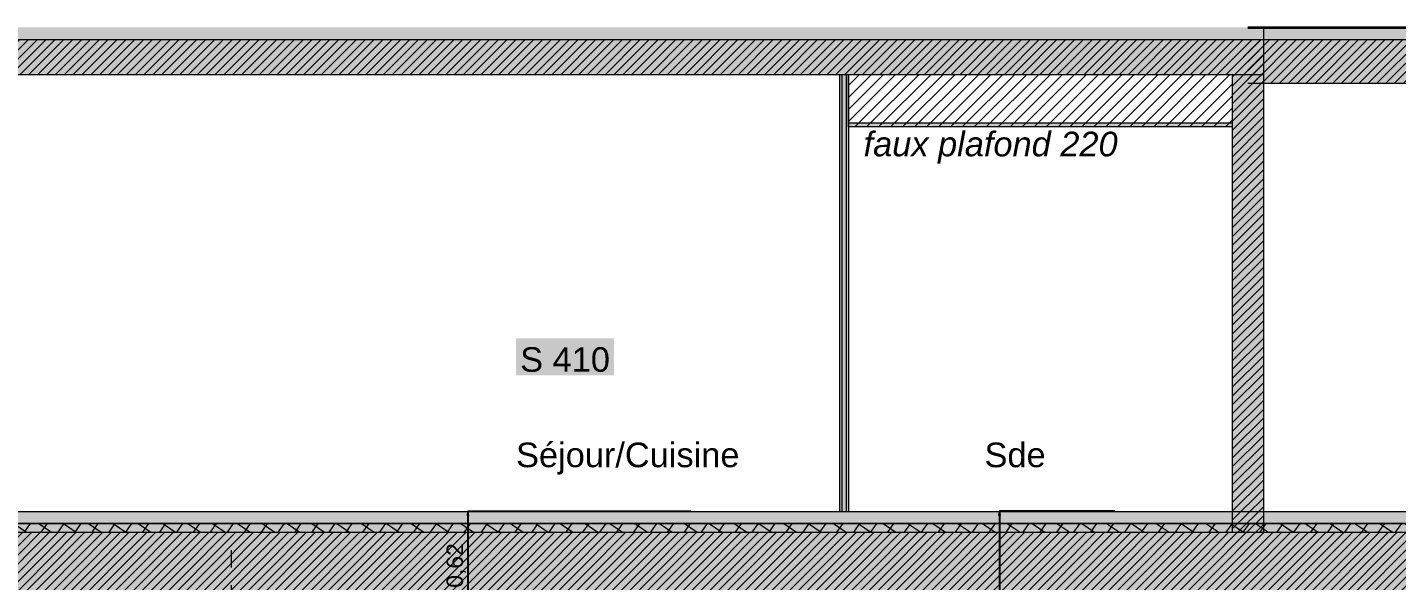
# Model space of a CAD drawing. Header units: metres. Extents: x 1838950 to 1842843, y 5171318 to 5174224.
# Drawn here: x 1841010.26 to 1841018.09, y 5171429.04 to 5171432.2 of the extents above; entities that cross this region are included whole.
import ezdxf

# ---------------------------------------------------------------- set-up
doc = ezdxf.new("R2010")
doc.units = ezdxf.units.M
doc.header["$LTSCALE"] = 0.0254
doc.header["$PDMODE"] = 1
doc.header["$PDSIZE"] = -2
doc.linetypes.add('VW-01', pattern=[0.41656, 0.20828, -0.20828])
doc.layers.get('0').update_dxf_attribs({"lineweight": 18})
doc.layers.get('DEFPOINTS').update_dxf_attribs({"lineweight": 18})
for name, color, linetype, lineweight in [('B GÈnÈral_Hatch', 7, 'Continuous', 5), ('B Général', 7, 'Continuous', 5), ('C ANNOTATIONS-cotation', 7, 'Continuous', 5), ('C ANNOTATIONS-prestations', 7, 'Continuous', 5), ('C ANNOTATIONS-texte', 7, 'Continuous', 5), ('F REMPLISSAGE-vert clair', 7, 'Continuous', 13), ('F REMPLISSAGE-vert clair_Hatch', 7, 'Continuous', 5), ('F REMPLISSAGE-vert foncÈ_Hatch', 7, 'Continuous', 5), ('F REMPLISSAGE-vert foncé', 7, 'Continuous', 13)]:
    doc.layers.add(name, color=color, linetype=linetype, lineweight=lineweight)
doc.styles.add('Arial', font='arial.ttf')
doc.styles.add('Arial (italic)', font='')
doc.styles.get('Arial (italic)').set_extended_font_data('Arial', italic=True)
doc.dimstyles.new('100é', dxfattribs={"dimtxt": 302.065972, "dimasz": 0.000124023, "dimexe": 0, "dimexo": 2.5e-06, "dimgap": 1e-07, "dimtad": 1, "dimzin": 3, "dimtxsty": 'Arial', "dimblk": 'VW_FILLEDARROW-2', "dimblk1": 'VW_FILLEDARROW-2', "dimblk2": 'VW_FILLEDARROW-2', "dimcen": 0, "dimdle": 1e-06, "dimazin": 0, "dimtfac": 1, "dimtix": 1, "dimtmove": 0, "dimatfit": 0, "dimldrblk": 'VW_FILLEDARROW-2', "dimfxl": 1, "dimfrac": 2, "dimtolj": 1, "dimtzin": 3, "dimarcsym": 0})
pattern_1 = [(45, (0, 0), (0.02425347222222, -0.02645833333333), [])]

# ---------------------------------------------------------------- blocks, each defined once
blk = doc.blocks.new('VW_FILLEDARROW-2')
at = {"linetype": 'Continuous', "lineweight": 0, "transparency": 16777216}
blk.add_hatch(color=0, dxfattribs=at).paths.add_polyline_path([(-1, 0.12), (0, 0), (-1, -0.12)])
at = {"color": 0, "lineweight": 20, "transparency": 16777216, "flags": 128}
blk.add_lwpolyline([(-1, 0.12), (0, 0), (-1, -0.12)], close=True, dxfattribs=at)
blk = doc.blocks.new('*D1663')
at = {"layer": 'C ANNOTATIONS-cotation', "color": 0, "linetype": 'Continuous', "lineweight": -2, "transparency": 16777216}
for p, q in [((1841014.0559, 5171429.4318), (1841012.7809, 5171429.4318)), ((1841012.7809, 5171429.407), (1841012.7809, 5171428.8368)), ((1841013.9409, 5171428.812), (1841012.7809, 5171428.812))]:
    blk.add_line(p, q, dxfattribs=at)
at = {"layer": 'DEFPOINTS', "color": 0, "linetype": 'Continuous', "transparency": 16777216}
for p in [(1841014.0559, 5171429.4318), (1841012.7809, 5171428.812), (1841013.9409, 5171428.812)]:
    blk.add_point(p, dxfattribs=at)
at = {"layer": 'C ANNOTATIONS-cotation', "color": 0, "linetype": 'Continuous', "lineweight": -2, "transparency": 16777216, "xscale": 0.0248046875, "yscale": 0.0248046875, "zscale": 0.0248046875}
for p, rotation in [((1841012.7809, 5171429.4318), 90), ((1841012.7809, 5171428.812), 270)]:
    blk.add_blockref('VW_FILLEDARROW-2', p, dxfattribs=dict(at, rotation=rotation))
at = {"layer": 'C ANNOTATIONS-cotation', "color": 0, "linetype": 'Continuous', "lineweight": 5, "transparency": 16777216, "insert": (1841012.7145, 5171429.1219), "char_height": 0.09378, "attachment_point": 5, "rotation": 90, "style": 'Arial'}
blk.add_mtext('\\A1;0,62', dxfattribs=at)
blk = doc.blocks.new('*D1674')
at = {"layer": 'C ANNOTATIONS-cotation', "color": 0, "linetype": 'Continuous', "lineweight": -2, "transparency": 16777216}
for p, q in [((1841016.4809, 5171429.432), (1841015.8209, 5171429.432)), ((1841015.8209, 5171429.4071), (1841015.8209, 5171426.1568)), ((1841017.5009, 5171426.132), (1841015.8209, 5171426.132))]:
    blk.add_line(p, q, dxfattribs=at)
at = {"layer": 'DEFPOINTS', "color": 0, "linetype": 'Continuous', "transparency": 16777216}
for p in [(1841016.4809, 5171429.432), (1841015.8209, 5171426.132), (1841017.5009, 5171426.132)]:
    blk.add_point(p, dxfattribs=at)
at = {"layer": 'C ANNOTATIONS-cotation', "color": 0, "linetype": 'Continuous', "lineweight": -2, "transparency": 16777216, "xscale": 0.0248046875, "yscale": 0.0248046875, "zscale": 0.0248046875}
for p, rotation in [((1841015.8209, 5171429.432), 90), ((1841015.8209, 5171426.132), 270)]:
    blk.add_blockref('VW_FILLEDARROW-2', p, dxfattribs=dict(at, rotation=rotation))
at = {"layer": 'C ANNOTATIONS-cotation', "color": 0, "linetype": 'Continuous', "lineweight": 5, "transparency": 16777216, "insert": (1841015.7545, 5171427.782), "char_height": 0.09378, "attachment_point": 5, "rotation": 90, "style": 'Arial'}
blk.add_mtext('\\A1;3,30', dxfattribs=at)

msp = doc.modelspace()

# ---------------------------------------------------------------- hatches: boundary and pattern name
at = {"layer": 'B GÈnÈral_Hatch', "linetype": 'Continuous', "lineweight": 0, "true_color": 0xffffff}
for points in [[(1841017.1513, 5171431.932), (1841017.3313, 5171432.132), (1841017.1513, 5171432.132), (1841017.1513, 5171432.202), (1841002.6057, 5171432.202), (1841002.6057, 5171431.932), (1841017.1513, 5171431.932)], [(1841017.1513, 5171431.932), (1841017.1513, 5171432.202), (1841017.3313, 5171432.202), (1841017.3313, 5171431.932), (1841017.1513, 5171431.932)], [(1841018.6354, 5171431.8819), (1841018.8154, 5171432.1319), (1841018.8154, 5171432.2019), (1841017.2413, 5171432.202), (1841017.2413, 5171431.882), (1841018.6354, 5171431.8819)], [(1841017.2413, 5171432.202), (1841017.2413, 5171432.132), (1841018.8154, 5171432.1319), (1841018.8154, 5171432.2019), (1841017.2413, 5171432.202)], [(1841017.1513, 5171431.932), (1841017.3313, 5171432.132), (1841002.6057, 5171432.132), (1841002.6057, 5171431.932), (1841017.1513, 5171431.932)], [(1841017.1513, 5171432.132), (1841017.1513, 5171431.932), (1841017.3313, 5171431.932), (1841017.3313, 5171432.132), (1841017.1513, 5171432.132)], [(1841017.3313, 5171429.312), (1841017.3313, 5171432.132), (1841017.1513, 5171431.932), (1841017.1513, 5171429.312), (1841017.3313, 5171429.312)], [(1841017.3313, 5171429.312), (1841017.3313, 5171432.132), (1841017.1513, 5171431.932), (1841017.1513, 5171429.312), (1841017.3313, 5171429.312)], [(1841018.6354, 5171431.8819), (1841018.8154, 5171432.1319), (1841017.2413, 5171432.132), (1841017.2413, 5171431.882), (1841018.6354, 5171431.8819)], [(1841013.0559, 5171430.2097), (1841013.6168, 5171430.2097), (1841013.6168, 5171430.4214), (1841013.0559, 5171430.4214), (1841013.0559, 5171430.2097)], [(1840998.6754, 5171429.3618), (1840998.6754, 5171429.4318), (1841018.7342, 5171429.4318), (1841018.7342, 5171429.3618), (1840998.6754, 5171429.3618)], [(1840998.6754, 5171429.4318), (1840998.6754, 5171429.3618), (1841018.7342, 5171429.3618), (1841018.7342, 5171429.4318), (1840998.6754, 5171429.4318)], [(1840995.3457, 5171428.6118), (1840994.7457, 5171428.612), (1840994.7457, 5171429.312), (1841018.6454, 5171429.312), (1841018.6454, 5171428.812), (1841017.4553, 5171428.812), (1841017.4553, 5171428.562), (1841016.9553, 5171428.562), (1841016.9553, 5171428.812), (1840995.3457, 5171428.8118), (1840995.3457, 5171428.6118)], [(1841018.6353, 5171429.3119), (1841018.6353, 5171429.3619), (1840998.6754, 5171429.3619), (1840998.6754, 5171429.3119), (1841018.6353, 5171429.3119)]]:
    msp.add_hatch(color=7, dxfattribs=at).paths.add_polyline_path(points)
at = {"layer": 'B GÈnÈral_Hatch', "linetype": 'Continuous', "lineweight": 5}
h = msp.add_hatch(dxfattribs=at)
h.set_pattern_fill('50_BETON', style=0, pattern_type=2)
h.set_pattern_definition(pattern_1)
h.paths.add_polyline_path([(1841017.1513, 5171431.932), (1841017.3313, 5171432.132), (1841002.6057, 5171432.132), (1841002.6057, 5171431.932)])
h = msp.add_hatch(dxfattribs=at)
h.set_pattern_fill('50_BETON', style=0, pattern_type=2)
h.set_pattern_definition(pattern_1)
h.paths.add_polyline_path([(1841017.1513, 5171432.132), (1841017.1513, 5171431.932), (1841017.3313, 5171431.932), (1841017.3313, 5171432.132)])
h = msp.add_hatch(dxfattribs=at)
h.set_pattern_fill('50_BETON', style=0, pattern_type=2)
h.set_pattern_definition(pattern_1)
h.paths.add_polyline_path([(1841017.3313, 5171429.312), (1841017.3313, 5171432.132), (1841017.1513, 5171431.932), (1841017.1513, 5171429.312)])
h = msp.add_hatch(dxfattribs=at)
h.set_pattern_fill('50_BETON', style=0, pattern_type=2)
h.set_pattern_definition(pattern_1)
h.paths.add_polyline_path([(1841018.6354, 5171431.8819), (1841018.8154, 5171432.1319), (1841017.2413, 5171432.132), (1841017.2413, 5171431.882)])
at = {"layer": 'B Général', "linetype": 'Continuous', "lineweight": 5, "true_color": 0xaaaaaa}
h = msp.add_hatch(dxfattribs=at)
h.set_pattern_fill('F_P__SOFFITE', color=253, style=0, pattern_type=2)
h.set_pattern_definition([(45, (0, 0.002205), (-0.03527777777778, 0.03307291666667), [])])
h.paths.add_polyline_path([(1841014.9565, 5171431.932), (1841017.1513, 5171431.932), (1841017.1513, 5171431.6318), (1841014.9565, 5171431.6318)])
at = {"layer": 'B Général', "linetype": 'Continuous', "lineweight": 0, "true_color": 0x848484}
msp.add_hatch(color=252, dxfattribs=at).paths.add_polyline_path([(1841014.9565, 5171431.656), (1841017.1513, 5171431.656), (1841017.1513, 5171431.6318), (1841014.9565, 5171431.6318)])
at = {"layer": 'B Général', "linetype": 'Continuous', "lineweight": 5}
h = msp.add_hatch(dxfattribs=at)
h.set_pattern_fill('50_BETON', style=0, pattern_type=2)
h.set_pattern_definition(pattern_1)
h.paths.add_polyline_path([(1840995.3457, 5171428.6118), (1840994.7457, 5171428.612), (1840994.7457, 5171429.312), (1841018.6454, 5171429.312), (1841018.6454, 5171428.812), (1841017.4553, 5171428.812), (1841017.4553, 5171428.562), (1841016.9553, 5171428.562), (1841016.9553, 5171428.812), (1840995.3457, 5171428.8118)])
at = {"layer": 'B Général', "linetype": 'Continuous', "lineweight": 5, "true_color": 0x808080}
h = msp.add_hatch(dxfattribs=at)
h.set_pattern_fill('02_ISOLANT', color=8, style=0, pattern_type=2)
h.set_pattern_definition([(145.7235947439, (388.169114, 220.86958), (-0.0450548647166, -0.0661064230266), []), (-124.2764052561, (388.169114, 220.86958), (-0.0661064230266, 0.0450548647166), [])])
h.paths.add_polyline_path([(1841018.6353, 5171429.3119), (1841018.6353, 5171429.3619), (1840998.6754, 5171429.3619), (1840998.6754, 5171429.3119)])

# ---------------------------------------------------------------- linework, layer by layer
at = {"layer": 'B GÈnÈral_Hatch', "color": 9, "linetype": 'Continuous', "true_color": 0xc0dcc0}
msp.add_solid([(1841014.9065, 5171431.932), (1841014.9565, 5171431.932), (1841014.9065, 5171429.432), (1841014.9565, 5171429.432)], dxfattribs=at)
at = {"layer": 'B Général', "color": 7, "linetype": 'Continuous', "lineweight": 35}
msp.add_line((1841017.2413, 5171432.202), (1841018.8154, 5171432.2019), dxfattribs=at)
at = {"layer": 'B Général', "color": 7, "linetype": 'Continuous', "lineweight": 5}
for p, q in [((1841017.2413, 5171432.202), (1841018.8154, 5171432.2019)), ((1841017.3313, 5171432.202), (1841017.3313, 5171432.132)), ((1841002.6057, 5171432.132), (1841017.1513, 5171432.132)), ((1841017.1513, 5171432.132), (1841017.3313, 5171432.132)), ((1841017.1513, 5171432.132), (1841017.3313, 5171432.132)), ((1841017.3313, 5171432.132), (1841017.3313, 5171429.312)), ((1841002.6057, 5171431.932), (1841017.1513, 5171431.932)), ((1841002.6057, 5171431.932), (1841017.1513, 5171431.932)), ((1841017.1513, 5171431.932), (1841017.3313, 5171431.932)), ((1841017.1513, 5171431.932), (1841017.3313, 5171431.932)), ((1841017.1513, 5171431.932), (1841017.1513, 5171429.312)), ((1841017.2413, 5171431.882), (1841018.6354, 5171431.8819)), ((1840998.6754, 5171429.4318), (1841018.7342, 5171429.4318)), ((1840998.6754, 5171429.4318), (1841018.7342, 5171429.4318)), ((1840998.6754, 5171429.3618), (1841018.7342, 5171429.3618)), ((1840998.6754, 5171429.3618), (1841018.7342, 5171429.3618))]:
    msp.add_line(p, q, dxfattribs=at)
at = {"layer": 'B Général', "color": 7, "linetype": 'Continuous', "lineweight": 13}
for p, q in [((1841017.2413, 5171432.132), (1841018.8154, 5171432.1319)), ((1841017.2413, 5171431.882), (1841018.6354, 5171431.8819))]:
    msp.add_line(p, q, dxfattribs=at)
at = {"layer": 'B Général', "color": 7, "linetype": 'Continuous', "lineweight": 18}
for p, q in [((1841017.3313, 5171432.132), (1841017.3313, 5171429.312)), ((1841017.1513, 5171431.932), (1841017.1513, 5171429.312))]:
    msp.add_line(p, q, dxfattribs=at)
at = {"layer": 'B Général', "color": 98, "linetype": 'Continuous', "lineweight": 13, "true_color": 0x004400}
for p, q in [((1841014.9065, 5171431.932), (1841014.9065, 5171429.432)), ((1841014.9565, 5171431.932), (1841014.9565, 5171429.432))]:
    msp.add_line(p, q, dxfattribs=at)
at = {"layer": 'B Général', "color": 7, "linetype": 'Continuous', "lineweight": 5, "flags": 128}
for points in [[(1841014.9565, 5171431.932), (1841017.1513, 5171431.932), (1841017.1513, 5171431.6318), (1841014.9565, 5171431.6318)], [(1841014.9565, 5171431.656), (1841017.1513, 5171431.656), (1841017.1513, 5171431.6318), (1841014.9565, 5171431.6318)], [(1840995.3457, 5171428.6118), (1840994.7457, 5171428.612), (1840994.7457, 5171429.312), (1841018.6454, 5171429.312), (1841018.6454, 5171428.812), (1841017.4553, 5171428.812), (1841017.4553, 5171428.562), (1841016.9553, 5171428.562), (1841016.9553, 5171428.812), (1840995.3457, 5171428.8118)], [(1841018.6353, 5171429.3119), (1841018.6353, 5171429.3619), (1840998.6754, 5171429.3619), (1840998.6754, 5171429.3119)]]:
    msp.add_lwpolyline(points, close=True, dxfattribs=at)
at = {"layer": 'B Général', "color": 7, "linetype": 'VW-01', "lineweight": 5, "flags": 128}
msp.add_lwpolyline([(1840994.9278, 5171429.3118), (1841011.4259, 5171429.3118), (1841011.4259, 5171428.5618), (1840994.9278, 5171428.5618)], close=True, dxfattribs=at)
at = {"layer": 'F REMPLISSAGE-vert clair'}
for p, q in [((1841014.9195, 5171431.932), (1841014.9195, 5171429.432)), ((1841014.9435, 5171431.932), (1841014.9435, 5171429.432))]:
    msp.add_line(p, q, dxfattribs=at)
at = {"layer": 'F REMPLISSAGE-vert clair_Hatch', "color": 9, "linetype": 'Continuous', "true_color": 0xc0dcc0}
msp.add_solid([(1841014.9435, 5171431.932), (1841014.9195, 5171431.932), (1841014.9435, 5171429.432), (1841014.9195, 5171429.432)], dxfattribs=at)
at = {"layer": 'F REMPLISSAGE-vert foncÈ_Hatch', "color": 54, "linetype": 'Continuous', "true_color": 0x99aa00}
for points in [[(1841014.9195, 5171431.932), (1841014.9065, 5171431.932), (1841014.9195, 5171429.432), (1841014.9065, 5171429.432)], [(1841014.9565, 5171431.932), (1841014.9435, 5171431.932), (1841014.9565, 5171429.432), (1841014.9435, 5171429.432)]]:
    msp.add_solid(points, dxfattribs=at)
at = {"layer": 'F REMPLISSAGE-vert foncé', "color": 98, "linetype": 'Continuous', "lineweight": 13, "true_color": 0x004400}
for p, q in [((1841014.9065, 5171431.932), (1841014.9065, 5171429.432)), ((1841014.9565, 5171431.932), (1841014.9565, 5171429.432))]:
    msp.add_line(p, q, dxfattribs=at)
at = {"layer": 'F REMPLISSAGE-vert foncé'}
for p, q in [((1841014.9195, 5171431.932), (1841014.9195, 5171429.432)), ((1841014.9435, 5171431.932), (1841014.9435, 5171429.432))]:
    msp.add_line(p, q, dxfattribs=at)

# ---------------------------------------------------------------- texts
at = {"layer": 'B Général', "color": 7, "insert": (1841013.3363, 5171430.3712), "char_height": 0.14067, "attachment_point": 2, "line_spacing_factor": 0.901009, "style": 'Arial'}
msp.add_mtext('S 410', dxfattribs=at)
at = {"layer": 'C ANNOTATIONS-prestations', "insert": (1841015.0435, 5171431.6046), "char_height": 0.140667, "attachment_point": 1, "line_spacing_factor": 0.901009, "style": 'Arial (italic)'}
msp.add_mtext('faux plafond 220', dxfattribs=at)
at = {"layer": 'C ANNOTATIONS-texte', "color": 7, "attachment_point": 1, "rotation": 0.00002, "line_spacing_factor": 0.901009, "style": 'Arial'}
for s, insert, char_height in [('Séjour/Cuisine', (1841013.0559, 5171429.8253), 0.140667), ('Sde', (1841015.7351, 5171429.8253), 0.14067)]:
    msp.add_mtext(s, dxfattribs=dict(at, insert=insert, char_height=char_height))

# ---------------------------------------------------------------- dimensions: what is measured, and where the dimension line sits
at = {"layer": 'C ANNOTATIONS-cotation', "color": 7, "linetype": 'Continuous', "lineweight": 5}
for base, p1, p2, picture, middle in [((1841012.7809, 5171428.812), (1841014.0559, 5171429.4318), (1841013.9409, 5171428.812), '*D1663', (1841012.7145, 5171429.1219)), ((1841015.8209, 5171426.132), (1841016.4809, 5171429.432), (1841017.5009, 5171426.132), '*D1674', (1841015.7545, 5171427.782))]:
    dim = msp.add_linear_dim(base=base, p1=p1, p2=p2, angle=270, dimstyle='100é', override={"dimtxt": 0.093778, "dimasz": 0.024805, "dimgap": 0.01, "dimpost": '<>', "dimtxsty": 'Arial', "dimdle": 0.0002, "dimtmove": 2}, dxfattribs=at)
    dim.commit()
    dim.dimension.update_dxf_attribs({"geometry": picture, "text_midpoint": middle})

doc.saveas('drawing.dxf')
